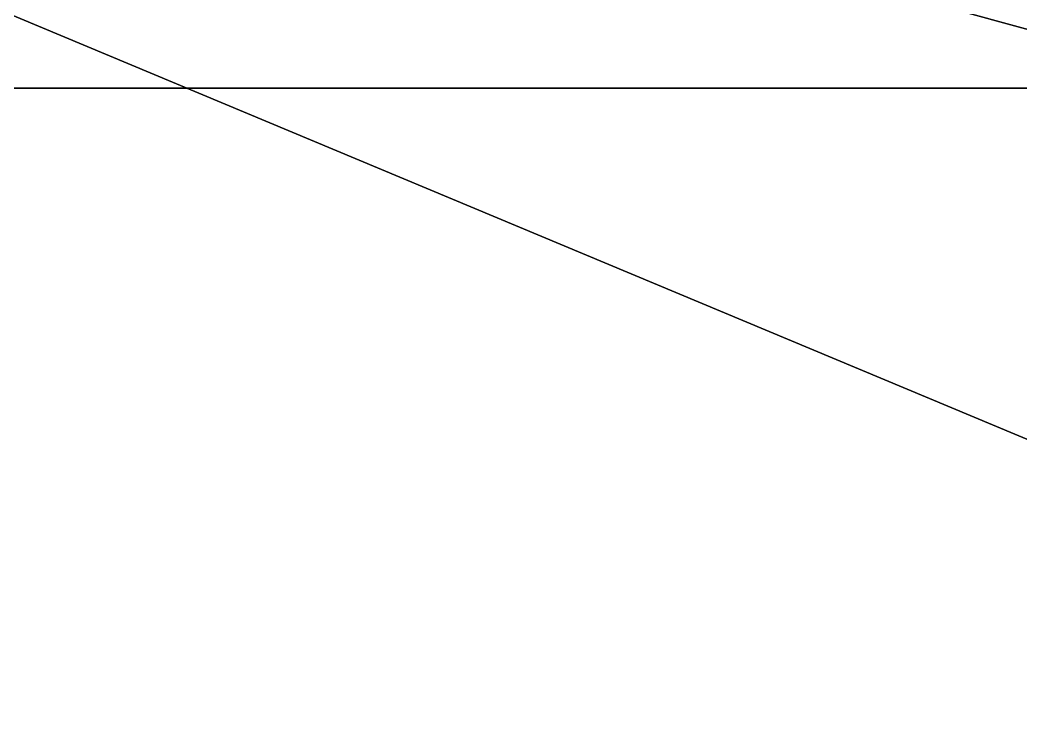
# Model space of a CAD drawing. Header units: millimetres. Extents: x -228 to 228, y -204 to 237.
# Drawn here: x -35.7821 to -35.347, y 71.4968 to 71.803 of the extents above; entities that cross this region are included whole.
import ezdxf

# ---------------------------------------------------------------- set-up
doc = ezdxf.new("R2010")
doc.units = ezdxf.units.MM
doc.header["$LTSCALE"] = 127.314815
for name, color, linetype in [('3522', 7, 'CONTINUOUS'), ('3752', 7, 'CONTINUOUS'), ('3753', 7, 'CONTINUOUS'), ('3869', 7, 'CONTINUOUS'), ('3874', 7, 'CONTINUOUS'), ('3885', 7, 'CONTINUOUS'), ('3887', 7, 'CONTINUOUS'), ('3888', 7, 'CONTINUOUS')]:
    doc.layers.add(name, color=color, linetype=linetype)

msp = doc.modelspace()

# ---------------------------------------------------------------- linework, layer by layer
at = {"layer": '3522', "color": 5, "linetype": 'Continuous'}
for points in [[(-65.76091, 65.76091, 1035.99), (-46.49974, 80.54048, 1035.99), (-30.7, 76.17619, 1035.99), (-65.76091, 65.76091, 1035.99)], [(-65.76091, 65.76091, 1035.99), (-30.7, 76.17619, 1035.99), (-30, 75.98863, 1035.99), (-65.76091, 65.76091, 1035.99)], [(-65.76091, 65.76091, 1035.99), (-30, 75.98863, 1035.99), (-24.75529, 61.1815, 1035.99), (-65.76091, 65.76091, 1035.99)]]:
    msp.add_3dface(points, dxfattribs=at)
at = {"layer": '3752', "color": 31, "linetype": 'Continuous', "true_color": 0xffba87}
for points in [[(-35.5, 72.50207, 1081.19), (-37.25909, 71.77337, 1081.19), (-33.74091, 71.77337, 1081.19), (-35.5, 72.50207, 1081.19)], [(-33.74091, 71.77337, 1081.19), (-37.25909, 71.77337, 1081.19), (-36.15009, 71.14003, 1081.19), (-33.74091, 71.77337, 1081.19)], [(-34.84991, 71.14003, 1081.19), (-33.74091, 71.77337, 1081.19), (-36.15009, 71.14003, 1081.19), (-34.84991, 71.14003, 1081.19)]]:
    msp.add_3dface(points, dxfattribs=at)
at = {"layer": '3753', "color": 31, "linetype": 'Continuous', "true_color": 0xffba87}
for points in [[(-35.54065, 75.71462, 1073.49), (-33.34605, 71.02152, 1073.49), (-35.97261, 75.51035, 1073.49), (-35.54065, 75.71462, 1073.49)], [(-35.97261, 75.51035, 1073.49), (-33.34605, 71.02152, 1073.49), (-36.4034, 75.30361, 1073.49), (-35.97261, 75.51035, 1073.49)], [(-33.34605, 71.02152, 1073.49), (-35.01892, 72.34292, 1073.49), (-36.4034, 75.30361, 1073.49), (-33.34605, 71.02152, 1073.49)], [(-36.57532, 72.13506, 1073.49), (-35.01892, 72.34292, 1073.49), (-34.19742, 71.48608, 1073.49), (-36.57532, 72.13506, 1073.49)], [(-37.06258, 71.48608, 1073.49), (-36.57532, 72.13506, 1073.49), (-35.03135, 71.48998, 1073.49), (-37.06258, 71.48608, 1073.49)], [(-35.03135, 71.48998, 1073.49), (-36.57532, 72.13506, 1073.49), (-34.19742, 71.48608, 1073.49), (-35.03135, 71.48998, 1073.49)]]:
    msp.add_3dface(points, dxfattribs=at)
at = {"layer": '3869', "color": 31, "linetype": 'Continuous', "true_color": 0xffba87}
for points in [[(-43.64757, 72.07874, 1081.49), (-42.85356, 70.84677, 1081.49), (-22.65831, 81.16068, 1081.49), (-43.64757, 72.07874, 1081.49)], [(-42.85356, 70.84677, 1081.49), (-22.24458, 79.75507, 1081.49), (-22.65831, 81.16068, 1081.49), (-42.85356, 70.84677, 1081.49)]]:
    msp.add_3dface(points, dxfattribs=at)
at = {"layer": '3874', "color": 31, "linetype": 'Continuous', "true_color": 0xffba87}
for points in [[(-22.24458, 79.75507, 1081.49), (-42.85356, 70.84677, 1081.49), (-23.79913, 79.28685, 1080.49), (-22.24458, 79.75507, 1081.49)], [(-42.85356, 70.84677, 1081.49), (-35.06593, 74.98789, 1080.49), (-23.79913, 79.28685, 1080.49), (-42.85356, 70.84677, 1081.49)], [(-37.43629, 73.8331, 1080.49), (-35.06593, 74.98789, 1080.49), (-42.85356, 70.84677, 1081.49), (-37.43629, 73.8331, 1080.49)]]:
    msp.add_3dface(points, dxfattribs=at)
at = {"layer": '3885', "color": 31, "linetype": 'Continuous', "true_color": 0xffba87}
msp.add_3dface([(-37.25909, 71.77337, 1081.19), (-35.5, 72.50207, 1081.19), (-37.09257, 71.94139, 1080.49), (-37.25909, 71.77337, 1081.19)], dxfattribs=at)
at = {"layer": '3887', "color": 31, "linetype": 'Continuous', "true_color": 0xffba87}
for points in [[(-35.5, 72.50207, 1081.19), (-33.74091, 71.77337, 1081.19), (-35.5, 72.51428, 1080.49), (-35.5, 72.50207, 1081.19)], [(-35.5, 72.51428, 1080.49), (-33.74091, 71.77337, 1081.19), (-34.15794, 72.1234, 1080.49), (-35.5, 72.51428, 1080.49)]]:
    msp.add_3dface(points, dxfattribs=at)
at = {"layer": '3888', "color": 31, "linetype": 'Continuous', "true_color": 0xffba87}
msp.add_3dface([(-33.34605, 71.02152, 1073.49), (-35.54065, 75.71462, 1073.49), (-35.06593, 74.98789, 1080.49), (-33.34605, 71.02152, 1073.49)], dxfattribs=at)

doc.saveas('drawing.dxf')
